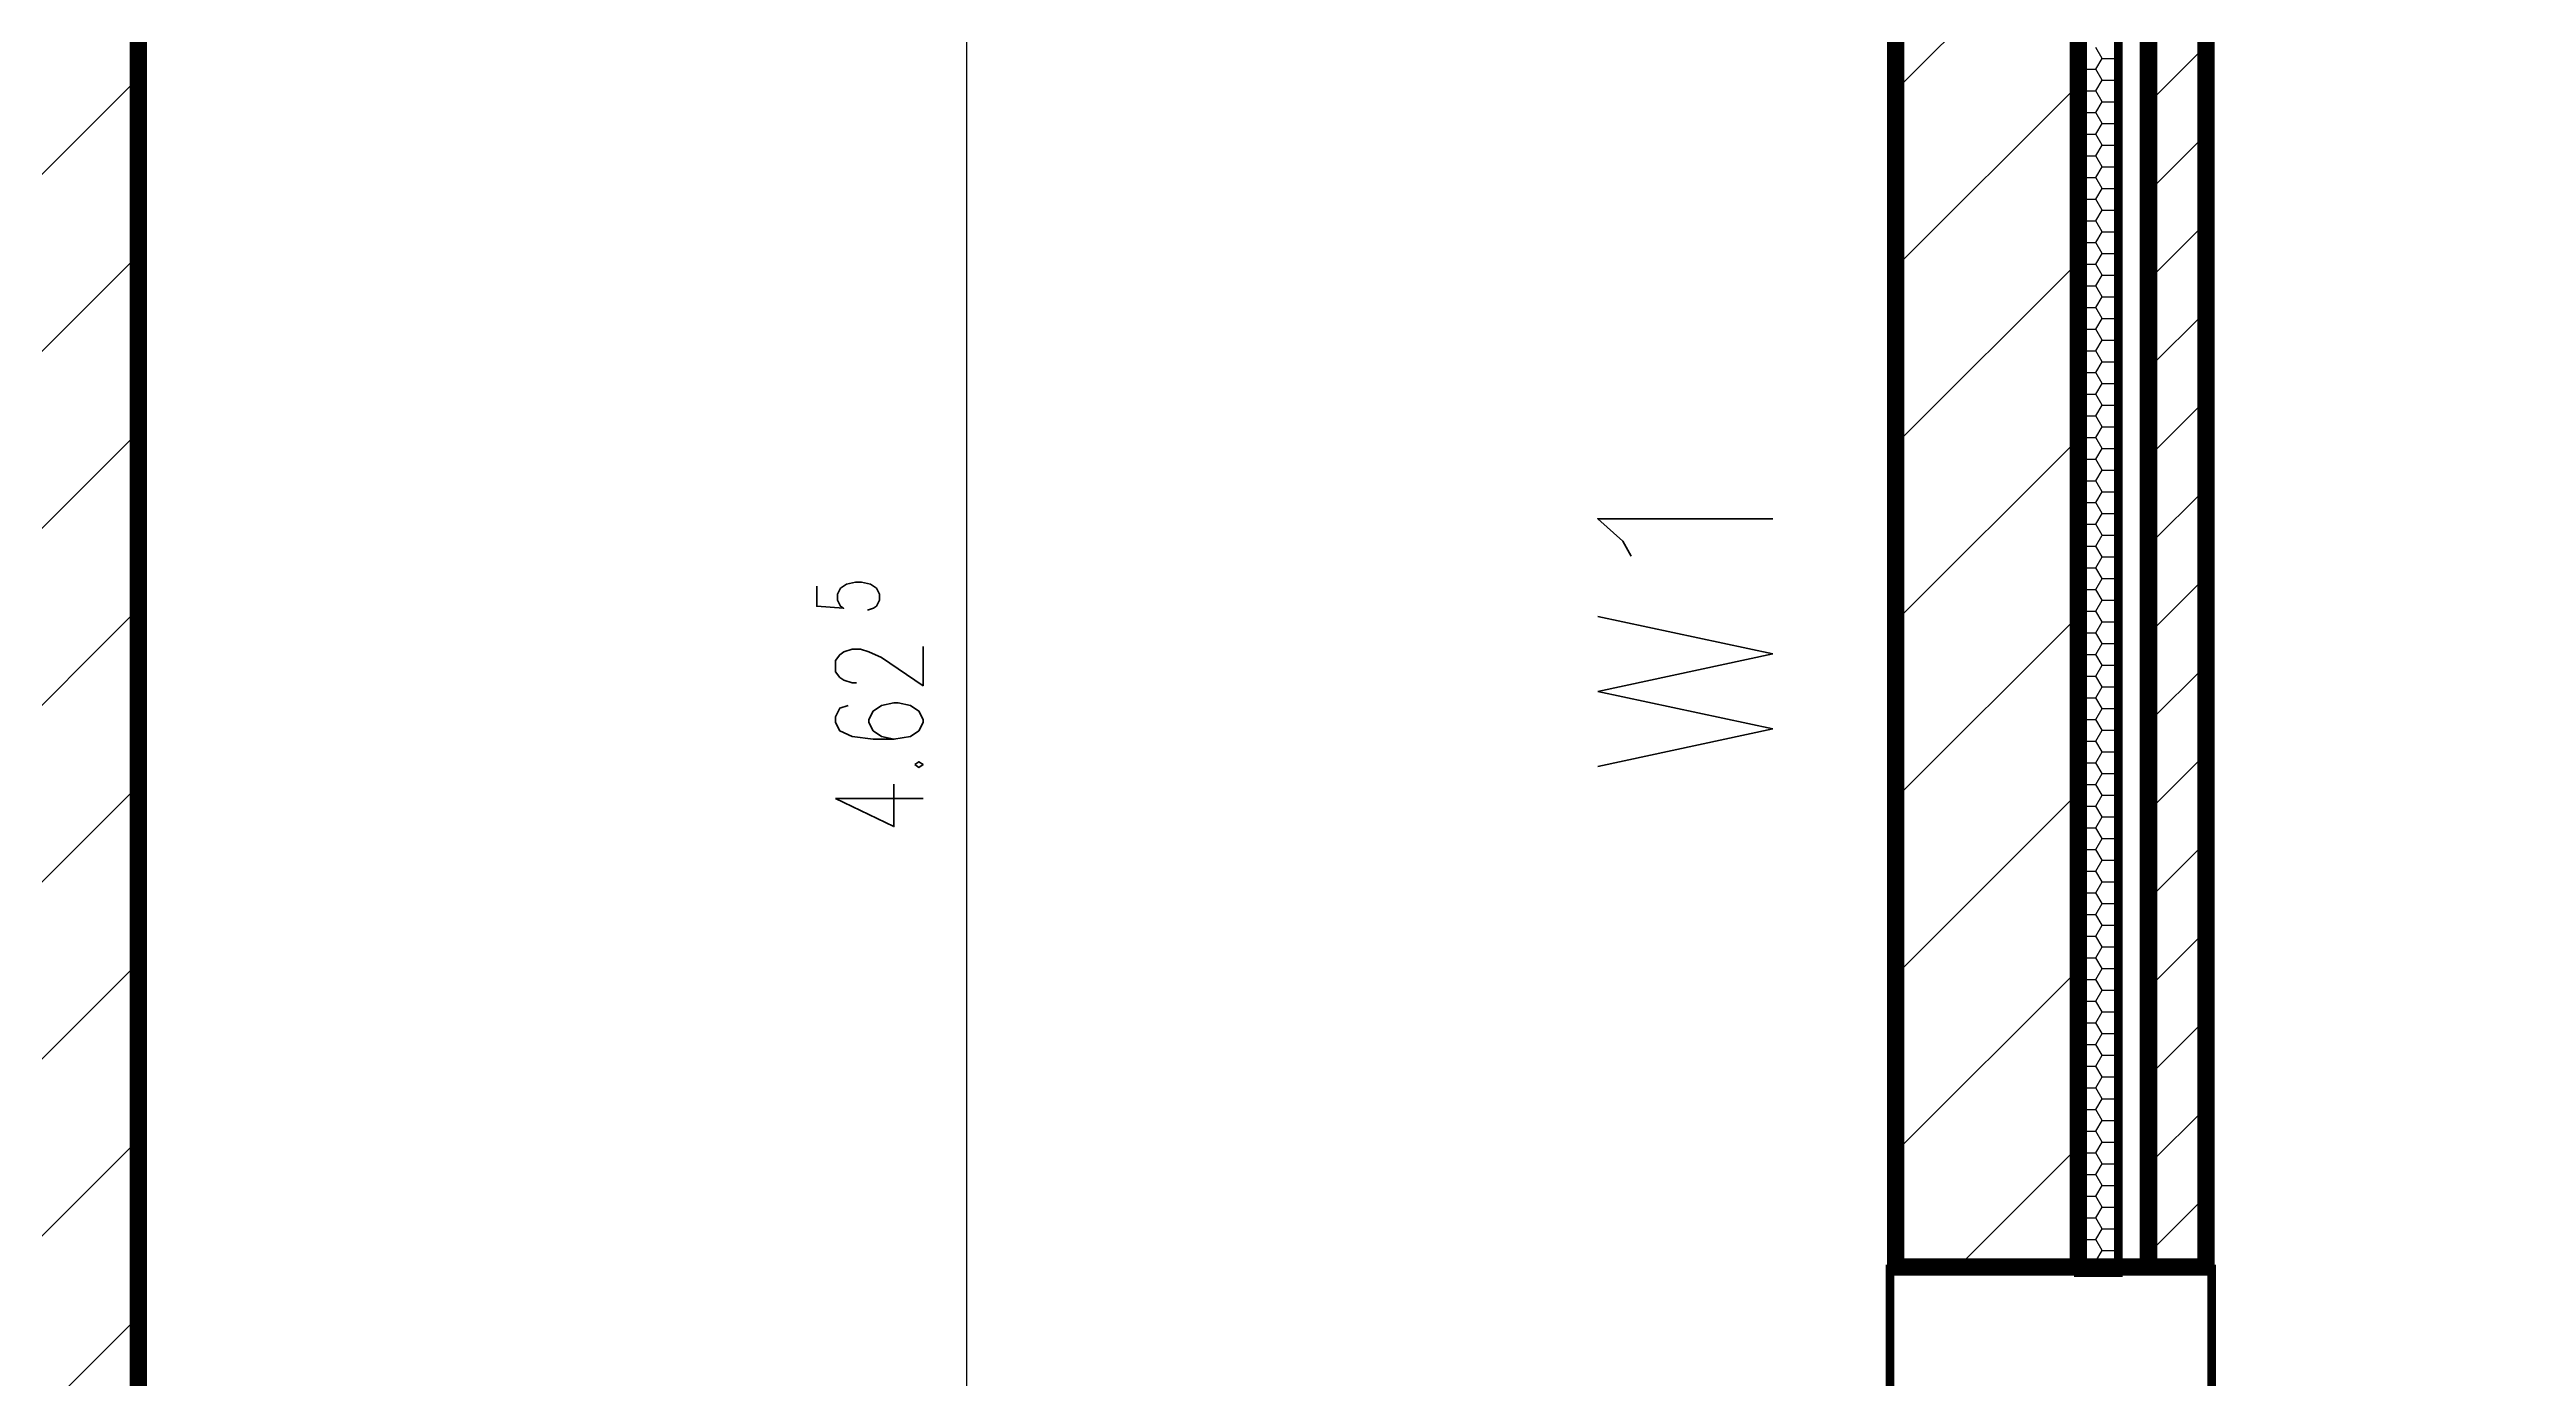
# Model space of a CAD drawing. Extents: x 0 to 42050, y 0 to 29700.
# Drawn here: x 22688 to 27635, y 18152 to 20807 of the extents above; entities that cross this region are included whole.
import ezdxf
from ezdxf.enums import TextEntityAlignment as Align

# ---------------------------------------------------------------- set-up
doc = ezdxf.new("R2010")
doc.units = 0
doc.header["$LTSCALE"] = 1000
doc.layers.get('0').update_dxf_attribs({"linetype": 'CONTINUOUS'})
doc.layers.get('DEFPOINTS').update_dxf_attribs({"linetype": 'CONTINUOUS'})
for name, color, linetype in [('BEMASSUNG', 3, 'CONTINUOUS'), ('DAEMMUNG', 6, 'CONTINUOUS'), ('FENSTER', 8, 'CONTINUOUS'), ('LEGENDE-70', 1, 'CONTINUOUS'), ('MAUERWERK', 7, 'CONTINUOUS'), ('SCHRAFFUR-DAEMMUNG', 6, 'CONTINUOUS'), ('SCHRAFFUR-MAUER', 7, 'CONTINUOUS'), ('SCHRAFFUR-VORMAUER', 7, 'CONTINUOUS'), ('VORSATZSCHALLE', 7, 'CONTINUOUS')]:
    doc.layers.add(name, color=color, linetype=linetype)
doc.styles.get("Standard").update_dxf_attribs({"font": 'TXT.SHX', "width": 0.75, "height": 175})
doc.styles.add('STANDART', font='TXT.SHX', dxfattribs={"width": 0.75, "height": 175})
doc.dimstyles.get("Standard").update_dxf_attribs({"dimtxt": 2.5, "dimasz": 2.5, "dimexe": 1.25, "dimexo": 0.625, "dimtad": 1, "dimcen": 2.5, "dimazin": 3, "dimtfac": 1, "dimtmove": 0, "dimatfit": 3})

# ---------------------------------------------------------------- blocks, each defined once
blk = doc.blocks.new('*X3')
at = {"color": 0}
for p, q in [((22500, 20386.038969), (22865, 20751.038969)), ((22500, 20032.485579), (22865, 20397.485579)), ((22500, 19678.932188), (22865, 20043.932188)), ((22500, 19325.378798), (22865, 19690.378798)), ((22500, 18971.825407), (22865, 19336.825407)), ((22500, 18618.272016), (22865, 18983.272016)), ((22500, 18264.718626), (22865, 18629.718626)), ((22500, 17911.165235), (22865, 18276.165235))]:
    blk.add_line(p, q, dxfattribs=at)
blk = doc.blocks.new('*X4')
at = {"color": 0}
for p, q in [((26375, 20725.505063), (26740, 21090.505063)), ((26375, 20371.951673), (26740, 20736.951673)), ((26375, 20018.398282), (26740, 20383.398282)), ((26375, 19664.844892), (26740, 20029.844892)), ((26375, 19311.291501), (26740, 19676.291501)), ((26375, 18957.73811), (26740, 19322.73811)), ((26375, 18604.18472), (26740, 18969.18472)), ((26499.368671, 18375), (26740, 18615.631329))]:
    blk.add_line(p, q, dxfattribs=at)
blk = doc.blocks.new('*X27')
at = {"color": 0}
for p, q in [((26880, 20700.174977), (26995, 20815.174977)), ((26880, 20523.398282), (26995, 20638.398282)), ((26880, 20346.621587), (26995, 20461.621587)), ((26880, 20169.844892), (26995, 20284.844892)), ((26880, 19993.068196), (26995, 20108.068196)), ((26880, 19816.291501), (26995, 19931.291501)), ((26880, 19639.514806), (26995, 19754.514806)), ((26880, 19462.73811), (26995, 19577.73811)), ((26880, 19285.961415), (26995, 19400.961415)), ((26880, 19109.18472), (26995, 19224.18472)), ((26880, 18932.408025), (26995, 19047.408025)), ((26880, 18755.631329), (26995, 18870.631329)), ((26880, 18578.854634), (26995, 18693.854634)), ((26880, 18402.077939), (26995, 18517.077939))]:
    blk.add_line(p, q, dxfattribs=at)
blk = doc.blocks.new('*X49')
at = {"color": 0}
for p, q in [((26740, 20794.118747), (26749.999951, 20811.439169)), ((26749.999907, 20768.137817), (26740, 20785.458163)), ((26787.499907, 20789.788452), (26774.999907, 20811.439087)), ((26774.99995, 20768.137899), (26787.49995, 20789.788534)), ((26787.5, 20789.788455), (26812.5, 20789.788455)), ((26820, 20776.797909), (26812.499907, 20789.788452)), ((26812.49995, 20789.788534), (26820, 20802.779001)), ((26740, 20750.817477), (26749.999951, 20768.137899)), ((26749.999907, 20724.836546), (26740, 20742.156893)), ((26750, 20768.13782), (26775, 20768.13782)), ((26787.499907, 20746.487181), (26774.999907, 20768.137817)), ((26774.99995, 20724.836629), (26787.49995, 20746.487264)), ((26787.5, 20746.487185), (26812.5, 20746.487185)), ((26820, 20733.496639), (26812.499907, 20746.487181)), ((26812.49995, 20746.487264), (26820, 20759.477731)), ((26740, 20707.516207), (26749.99995, 20724.836629)), ((26749.999907, 20681.535276), (26740, 20698.855623)), ((26740, 20664.214937), (26749.99995, 20681.535359)), ((26750, 20724.83655), (26775, 20724.83655)), ((26750, 20681.53528), (26775, 20681.53528)), ((26787.499907, 20703.185911), (26774.999907, 20724.836546)), ((26787.499907, 20659.884641), (26774.999907, 20681.535276)), ((26774.99995, 20681.535359), (26787.49995, 20703.185994)), ((26787.5, 20703.185915), (26812.5, 20703.185915)), ((26820, 20690.195369), (26812.499907, 20703.185911)), ((26812.49995, 20703.185994), (26820, 20716.176461)), ((26749.999907, 20638.234006), (26740, 20655.554353)), ((26740, 20620.913667), (26749.99995, 20638.234088)), ((26750, 20638.23401), (26775, 20638.23401)), ((26787.499907, 20616.583371), (26774.999907, 20638.234006)), ((26774.99995, 20638.234089), (26787.49995, 20659.884724)), ((26787.5, 20659.884645), (26812.5, 20659.884645)), ((26820, 20646.894099), (26812.499907, 20659.884641)), ((26812.49995, 20659.884724), (26820, 20672.875191)), ((26749.999907, 20594.932736), (26740, 20612.253083)), ((26740, 20577.612397), (26749.99995, 20594.932818)), ((26750, 20594.93274), (26775, 20594.93274)), ((26787.499907, 20573.282101), (26774.999907, 20594.932736)), ((26774.99995, 20594.932818), (26787.49995, 20616.583453)), ((26787.5, 20616.583375), (26812.5, 20616.583375)), ((26820, 20603.592829), (26812.499907, 20616.583371)), ((26812.49995, 20616.583454), (26820, 20629.573921)), ((26812.49995, 20573.282183), (26820, 20586.272651)), ((26749.999907, 20551.631466), (26740, 20568.951813)), ((26740, 20534.311127), (26749.99995, 20551.631548)), ((26750, 20551.63147), (26775, 20551.63147)), ((26787.499907, 20529.980831), (26774.999907, 20551.631466)), ((26774.99995, 20551.631548), (26787.49995, 20573.282183)), ((26787.5, 20573.282105), (26812.5, 20573.282105)), ((26820, 20560.291559), (26812.499907, 20573.282101)), ((26812.49995, 20529.980913), (26820, 20542.971381)), ((26749.999907, 20508.330196), (26740, 20525.650543)), ((26740, 20491.009857), (26749.99995, 20508.330278)), ((26750, 20508.3302), (26775, 20508.3302)), ((26787.499907, 20486.679561), (26774.999907, 20508.330196)), ((26774.99995, 20508.330278), (26787.49995, 20529.980913)), ((26774.99995, 20465.029008), (26787.49995, 20486.679643)), ((26787.5, 20529.980835), (26812.5, 20529.980835)), ((26787.5, 20486.679565), (26812.5, 20486.679565)), ((26820, 20516.990289), (26812.499907, 20529.980831)), ((26820, 20473.689019), (26812.499907, 20486.679561)), ((26812.49995, 20486.679643), (26820, 20499.670111)), ((26749.999907, 20465.028926), (26740, 20482.349273)), ((26740, 20447.708587), (26749.99995, 20465.029008)), ((26749.999908, 20421.727655), (26740, 20439.048003)), ((26750, 20465.02893), (26775, 20465.02893)), ((26787.499907, 20443.37829), (26774.999907, 20465.028926)), ((26774.99995, 20421.727738), (26787.49995, 20443.378373)), ((26787.5, 20443.378295), (26812.5, 20443.378295)), ((26820, 20430.387749), (26812.499907, 20443.37829)), ((26812.49995, 20443.378373), (26820, 20456.368841)), ((26740, 20404.407317), (26749.99995, 20421.727738)), ((26749.999908, 20378.426385), (26740, 20395.746733)), ((26750, 20421.72766), (26775, 20421.72766)), ((26787.499907, 20400.07702), (26774.999907, 20421.727655)), ((26774.99995, 20378.426468), (26787.49995, 20400.077103)), ((26787.5, 20400.077025), (26812.5, 20400.077025)), ((26820, 20387.086479), (26812.499907, 20400.07702)), ((26812.49995, 20400.077103), (26820, 20413.067571)), ((26740, 20361.106047), (26749.99995, 20378.426468)), ((26749.999908, 20335.125115), (26740, 20352.445463)), ((26740, 20317.804777), (26749.99995, 20335.125197)), ((26750, 20378.42639), (26775, 20378.42639)), ((26750, 20335.12512), (26775, 20335.12512)), ((26787.499908, 20356.77575), (26774.999908, 20378.426385)), ((26787.499908, 20313.47448), (26774.999908, 20335.125115)), ((26774.99995, 20335.125198), (26787.49995, 20356.775833)), ((26787.5, 20356.775755), (26812.5, 20356.775755)), ((26820, 20343.785209), (26812.499907, 20356.77575)), ((26812.49995, 20356.775833), (26820, 20369.766301)), ((26749.999908, 20291.823845), (26740, 20309.144193)), ((26740, 20274.503507), (26749.99995, 20291.823927)), ((26750, 20291.82385), (26775, 20291.82385)), ((26787.499908, 20270.17321), (26774.999908, 20291.823845)), ((26774.99995, 20291.823927), (26787.49995, 20313.474562)), ((26787.5, 20313.474485), (26812.5, 20313.474485)), ((26820, 20300.483939), (26812.499908, 20313.47448)), ((26812.499949, 20313.474563), (26820, 20326.465031)), ((26749.999908, 20248.522575), (26740, 20265.842923)), ((26740, 20231.202237), (26749.99995, 20248.522657)), ((26750, 20248.52258), (26775, 20248.52258)), ((26787.499908, 20226.87194), (26774.999908, 20248.522575)), ((26774.999949, 20248.522657), (26787.499949, 20270.173292)), ((26787.5, 20270.173215), (26812.5, 20270.173215)), ((26820, 20257.182669), (26812.499908, 20270.17321)), ((26812.499949, 20270.173292), (26820, 20283.163761)), ((26812.499949, 20226.872022), (26820, 20239.862491)), ((26749.999908, 20205.221305), (26740, 20222.541653)), ((26740, 20187.900967), (26749.999949, 20205.221387)), ((26750, 20205.22131), (26775, 20205.22131)), ((26787.499908, 20183.57067), (26774.999908, 20205.221305)), ((26774.999949, 20205.221387), (26787.499949, 20226.872022)), ((26787.5, 20226.871945), (26812.5, 20226.871945)), ((26820, 20213.881399), (26812.499908, 20226.87194)), ((26812.499949, 20183.570752), (26820, 20196.561221)), ((26749.999908, 20161.920035), (26740, 20179.240383)), ((26740, 20144.599697), (26749.999949, 20161.920117)), ((26750, 20161.92004), (26775, 20161.92004)), ((26787.499908, 20140.269399), (26774.999908, 20161.920035)), ((26774.999949, 20161.920117), (26787.499949, 20183.570752)), ((26774.999949, 20118.618847), (26787.499949, 20140.269482)), ((26787.5, 20183.570675), (26812.5, 20183.570675)), ((26787.5, 20140.269405), (26812.5, 20140.269405)), ((26820, 20170.580129), (26812.499908, 20183.57067)), ((26820, 20127.278859), (26812.499908, 20140.269399)), ((26812.499949, 20140.269482), (26820, 20153.259951)), ((26749.999908, 20118.618764), (26740, 20135.939113)), ((26740, 20101.298427), (26749.999949, 20118.618847)), ((26749.999908, 20075.317494), (26740, 20092.637843)), ((26750, 20118.61877), (26775, 20118.61877)), ((26787.499908, 20096.968129), (26774.999908, 20118.618764)), ((26774.999949, 20075.317577), (26787.499949, 20096.968212)), ((26787.5, 20096.968135), (26812.5, 20096.968135)), ((26820, 20083.977589), (26812.499908, 20096.968129)), ((26812.499949, 20096.968212), (26820, 20109.958681)), ((26740, 20057.997157), (26749.999949, 20075.317577)), ((26749.999908, 20032.016224), (26740, 20049.336573)), ((26750, 20075.3175), (26775, 20075.3175)), ((26787.499908, 20053.666859), (26774.999908, 20075.317494)), ((26774.999949, 20032.016307), (26787.499949, 20053.666942)), ((26787.5, 20053.666865), (26812.5, 20053.666865)), ((26820, 20040.676319), (26812.499908, 20053.666859)), ((26812.499949, 20053.666942), (26820, 20066.657411)), ((26740, 20014.695887), (26749.999949, 20032.016306)), ((26749.999908, 19988.714954), (26740, 20006.035303)), ((26740, 19971.394617), (26749.999949, 19988.715036)), ((26750, 20032.01623), (26775, 20032.01623)), ((26750, 19988.71496), (26775, 19988.71496)), ((26787.499908, 20010.365589), (26774.999908, 20032.016224)), ((26787.499908, 19967.064319), (26774.999908, 19988.714954)), ((26774.999949, 19988.715036), (26787.499949, 20010.365671)), ((26787.5, 20010.365595), (26812.5, 20010.365595)), ((26820, 19997.375049), (26812.499908, 20010.365589)), ((26812.499949, 20010.365672), (26820, 20023.356141)), ((26749.999908, 19945.413684), (26740, 19962.734033)), ((26740, 19928.093347), (26749.999949, 19945.413766)), ((26750, 19945.41369), (26775, 19945.41369)), ((26787.499908, 19923.763049), (26774.999908, 19945.413684)), ((26774.999949, 19945.413766), (26787.499949, 19967.064401)), ((26787.5, 19967.064325), (26812.5, 19967.064325)), ((26820, 19954.073779), (26812.499908, 19967.064319)), ((26812.499949, 19967.064401), (26820, 19980.054871)), ((26749.999909, 19902.112414), (26740, 19919.432763)), ((26740, 19884.792077), (26749.999949, 19902.112496)), ((26750, 19902.11242), (26775, 19902.11242)), ((26787.499908, 19880.461779), (26774.999908, 19902.112414)), ((26774.999949, 19902.112496), (26787.499949, 19923.763131)), ((26787.5, 19923.763055), (26812.5, 19923.763055)), ((26820, 19910.772509), (26812.499908, 19923.763049)), ((26812.499949, 19923.763131), (26820, 19936.753601)), ((26812.499949, 19880.461861), (26820, 19893.452331)), ((26749.999909, 19858.811144), (26740, 19876.131493)), ((26740, 19841.490807), (26749.999949, 19858.811226)), ((26750, 19858.81115), (26775, 19858.81115)), ((26787.499909, 19837.160508), (26774.999909, 19858.811144)), ((26774.999949, 19858.811226), (26787.499949, 19880.461861)), ((26787.5, 19880.461785), (26812.5, 19880.461785)), ((26820, 19867.471239), (26812.499908, 19880.461779)), ((26812.499949, 19837.160591), (26820, 19850.151061)), ((26749.999909, 19815.509873), (26740, 19832.830223)), ((26740, 19798.189537), (26749.999949, 19815.509956)), ((26750, 19815.50988), (26775, 19815.50988)), ((26787.499909, 19793.859238), (26774.999909, 19815.509873)), ((26774.999949, 19815.509956), (26787.499949, 19837.160591)), ((26774.999949, 19772.208686), (26787.499949, 19793.859321)), ((26787.5, 19837.160515), (26812.5, 19837.160515)), ((26787.5, 19793.859245), (26812.5, 19793.859245)), ((26820, 19824.169969), (26812.499908, 19837.160508)), ((26820, 19780.868699), (26812.499909, 19793.859238)), ((26812.499948, 19793.859321), (26820, 19806.849791)), ((26749.999909, 19772.208603), (26740, 19789.528953)), ((26740, 19754.888267), (26749.999949, 19772.208686)), ((26749.999909, 19728.907333), (26740, 19746.227683)), ((26750, 19772.20861), (26775, 19772.20861)), ((26787.499909, 19750.557968), (26774.999909, 19772.208603)), ((26774.999948, 19728.907416), (26787.499948, 19750.558051)), ((26787.5, 19750.557975), (26812.5, 19750.557975)), ((26820, 19737.567429), (26812.499909, 19750.557968)), ((26812.499948, 19750.558051), (26820, 19763.548521)), ((26740, 19711.586997), (26749.999949, 19728.907415)), ((26749.999909, 19685.606063), (26740, 19702.926413)), ((26750, 19728.90734), (26775, 19728.90734)), ((26787.499909, 19707.256698), (26774.999909, 19728.907333)), ((26774.999948, 19685.606145), (26787.499948, 19707.25678)), ((26787.5, 19707.256705), (26812.5, 19707.256705)), ((26820, 19694.266159), (26812.499909, 19707.256698)), ((26812.499948, 19707.256781), (26820, 19720.247251)), ((26740, 19668.285727), (26749.999948, 19685.606145)), ((26749.999909, 19642.304793), (26740, 19659.625143)), ((26740, 19624.984457), (26749.999948, 19642.304875)), ((26750, 19685.60607), (26775, 19685.60607)), ((26750, 19642.3048), (26775, 19642.3048)), ((26787.499909, 19663.955428), (26774.999909, 19685.606063)), ((26787.499909, 19620.654158), (26774.999909, 19642.304793)), ((26774.999948, 19642.304875), (26787.499948, 19663.95551)), ((26787.5, 19663.955435), (26812.5, 19663.955435)), ((26820, 19650.964889), (26812.499909, 19663.955428)), ((26812.499948, 19663.95551), (26820, 19676.945981)), ((26749.999909, 19599.003523), (26740, 19616.323873)), ((26740, 19581.683187), (26749.999948, 19599.003605)), ((26750, 19599.00353), (26775, 19599.00353)), ((26787.499909, 19577.352888), (26774.999909, 19599.003523)), ((26774.999948, 19599.003605), (26787.499948, 19620.65424)), ((26787.5, 19620.654165), (26812.5, 19620.654165)), ((26820, 19607.663619), (26812.499909, 19620.654158)), ((26812.499948, 19620.65424), (26820, 19633.644711)), ((26749.999909, 19555.702253), (26740, 19573.022603)), ((26740, 19538.381917), (26749.999948, 19555.702335)), ((26750, 19555.70226), (26775, 19555.70226)), ((26787.499909, 19534.051617), (26774.999909, 19555.702253)), ((26774.999948, 19555.702335), (26787.499948, 19577.35297)), ((26787.5, 19577.352895), (26812.5, 19577.352895)), ((26820, 19564.362349), (26812.499909, 19577.352888)), ((26812.499948, 19577.35297), (26820, 19590.343441)), ((26812.499948, 19534.0517), (26820, 19547.042171)), ((26749.999909, 19512.400982), (26740, 19529.721333)), ((26740, 19495.080647), (26749.999948, 19512.401065)), ((26750, 19512.40099), (26775, 19512.40099)), ((26787.499909, 19490.750347), (26774.999909, 19512.400982)), ((26774.999948, 19512.401065), (26787.499948, 19534.0517)), ((26787.5, 19534.051625), (26812.5, 19534.051625)), ((26820, 19521.061079), (26812.499909, 19534.051617)), ((26812.499948, 19490.75043), (26820, 19503.740901)), ((26749.999909, 19469.099712), (26740, 19486.420063)), ((26740, 19451.779377), (26749.999948, 19469.099795)), ((26750, 19469.09972), (26775, 19469.09972)), ((26787.499909, 19447.449077), (26774.999909, 19469.099712)), ((26774.999948, 19469.099795), (26787.499948, 19490.75043)), ((26774.999948, 19425.798525), (26787.499948, 19447.44916)), ((26787.5, 19490.750355), (26812.5, 19490.750355)), ((26787.5, 19447.449085), (26812.5, 19447.449085)), ((26820, 19477.759809), (26812.499909, 19490.750347)), ((26820, 19434.458539), (26812.499909, 19447.449077)), ((26812.499948, 19447.44916), (26820, 19460.439631)), ((26749.999909, 19425.798442), (26740, 19443.118793)), ((26740, 19408.478107), (26749.999948, 19425.798525)), ((26749.99991, 19382.497172), (26740, 19399.817523)), ((26750, 19425.79845), (26775, 19425.79845)), ((26787.499909, 19404.147807), (26774.999909, 19425.798442)), ((26774.999948, 19382.497254), (26787.499948, 19404.14789)), ((26787.5, 19404.147815), (26812.5, 19404.147815)), ((26820, 19391.157269), (26812.499909, 19404.147807)), ((26812.499948, 19404.14789), (26820, 19417.138361)), ((26740, 19365.176837), (26749.999948, 19382.497254)), ((26749.99991, 19339.195902), (26740, 19356.516253)), ((26750, 19382.49718), (26775, 19382.49718)), ((26787.499909, 19360.846537), (26774.999909, 19382.497172)), ((26774.999948, 19339.195984), (26787.499948, 19360.846619)), ((26787.5, 19360.846545), (26812.5, 19360.846545)), ((26820, 19347.855999), (26812.499909, 19360.846537)), ((26812.499948, 19360.846619), (26820, 19373.837091)), ((26740, 19321.875567), (26749.999948, 19339.195984)), ((26749.99991, 19295.894632), (26740, 19313.214983)), ((26740, 19278.574297), (26749.999948, 19295.894714)), ((26750, 19339.19591), (26775, 19339.19591)), ((26750, 19295.89464), (26775, 19295.89464)), ((26787.49991, 19317.545267), (26774.99991, 19339.195902)), ((26787.49991, 19274.243997), (26774.99991, 19295.894632)), ((26774.999948, 19295.894714), (26787.499948, 19317.545349)), ((26787.5, 19317.545275), (26812.5, 19317.545275)), ((26820, 19304.554729), (26812.499909, 19317.545267)), ((26812.499948, 19317.545349), (26820, 19330.535821)), ((26749.99991, 19252.593362), (26740, 19269.913713)), ((26740, 19235.273027), (26749.999948, 19252.593444)), ((26750, 19252.59337), (26775, 19252.59337)), ((26787.49991, 19230.942726), (26774.99991, 19252.593362)), ((26774.999948, 19252.593444), (26787.499948, 19274.244079)), ((26787.5, 19274.244005), (26812.5, 19274.244005)), ((26820, 19261.253459), (26812.49991, 19274.243997)), ((26812.499947, 19274.244079), (26820, 19287.234551)), ((26749.99991, 19209.292091), (26740, 19226.612443)), ((26740, 19191.971757), (26749.999948, 19209.292174)), ((26750, 19209.2921), (26775, 19209.2921)), ((26787.49991, 19187.641456), (26774.99991, 19209.292091)), ((26774.999947, 19209.292174), (26787.499947, 19230.942809)), ((26787.5, 19230.942735), (26812.5, 19230.942735)), ((26820, 19217.952189), (26812.49991, 19230.942726)), ((26812.499947, 19230.942809), (26820, 19243.933281)), ((26812.499947, 19187.641539), (26820, 19200.632011)), ((26749.99991, 19165.990821), (26740, 19183.311173)), ((26740, 19148.670487), (26749.999947, 19165.990904)), ((26750, 19165.99083), (26775, 19165.99083)), ((26787.49991, 19144.340186), (26774.99991, 19165.990821)), ((26774.999947, 19165.990904), (26787.499947, 19187.641539)), ((26787.5, 19187.641465), (26812.5, 19187.641465)), ((26820, 19174.650919), (26812.49991, 19187.641456)), ((26812.499947, 19144.340269), (26820, 19157.330741)), ((26749.99991, 19122.689551), (26740, 19140.009903)), ((26740, 19105.369217), (26749.999947, 19122.689634)), ((26750, 19122.68956), (26775, 19122.68956)), ((26787.49991, 19101.038916), (26774.99991, 19122.689551)), ((26774.999947, 19122.689634), (26787.499947, 19144.340269)), ((26774.999947, 19079.388363), (26787.499947, 19101.038999)), ((26787.5, 19144.340195), (26812.5, 19144.340195)), ((26787.5, 19101.038925), (26812.5, 19101.038925)), ((26820, 19131.349649), (26812.49991, 19144.340186)), ((26820, 19088.048379), (26812.49991, 19101.038916)), ((26812.499947, 19101.038999), (26820, 19114.029471)), ((26749.99991, 19079.388281), (26740, 19096.708633)), ((26740, 19062.067947), (26749.999947, 19079.388363)), ((26749.99991, 19036.087011), (26740, 19053.407363)), ((26750, 19079.38829), (26775, 19079.38829)), ((26787.49991, 19057.737646), (26774.99991, 19079.388281)), ((26774.999947, 19036.087093), (26787.499947, 19057.737728)), ((26787.5, 19057.737655), (26812.5, 19057.737655)), ((26820, 19044.747109), (26812.49991, 19057.737646)), ((26812.499947, 19057.737728), (26820, 19070.728201)), ((26740, 19018.766677), (26749.999947, 19036.087093)), ((26749.99991, 18992.785741), (26740, 19010.106093)), ((26750, 19036.08702), (26775, 19036.08702)), ((26787.49991, 19014.436376), (26774.99991, 19036.087011)), ((26774.999947, 18992.785823), (26787.499947, 19014.436458)), ((26787.5, 19014.436385), (26812.5, 19014.436385)), ((26820, 19001.445839), (26812.49991, 19014.436376)), ((26812.499947, 19014.436458), (26820, 19027.426931)), ((26740, 18975.465407), (26749.999947, 18992.785823)), ((26749.99991, 18949.484471), (26740, 18966.804823)), ((26740, 18932.164137), (26749.999947, 18949.484553)), ((26750, 18992.78575), (26775, 18992.78575)), ((26750, 18949.48448), (26775, 18949.48448)), ((26787.49991, 18971.135106), (26774.99991, 18992.785741)), ((26787.49991, 18927.833835), (26774.99991, 18949.484471)), ((26774.999947, 18949.484553), (26787.499947, 18971.135188)), ((26787.5, 18971.135115), (26812.5, 18971.135115)), ((26820, 18958.144569), (26812.49991, 18971.135106)), ((26812.499947, 18971.135188), (26820, 18984.125661)), ((26749.99991, 18906.1832), (26740, 18923.503553)), ((26740, 18888.862867), (26749.999947, 18906.183283)), ((26750, 18906.18321), (26775, 18906.18321)), ((26787.49991, 18884.532565), (26774.99991, 18906.1832)), ((26774.999947, 18906.183283), (26787.499947, 18927.833918)), ((26787.5, 18927.833845), (26812.5, 18927.833845)), ((26820, 18914.843299), (26812.49991, 18927.833835)), ((26812.499947, 18927.833918), (26820, 18940.824391)), ((26749.999911, 18862.88193), (26740, 18880.202283)), ((26740, 18845.561597), (26749.999947, 18862.882013)), ((26750, 18862.88194), (26775, 18862.88194)), ((26787.49991, 18841.231295), (26774.99991, 18862.88193)), ((26774.999947, 18862.882013), (26787.499947, 18884.532648)), ((26787.5, 18884.532575), (26812.5, 18884.532575)), ((26820, 18871.542029), (26812.49991, 18884.532565)), ((26812.499947, 18884.532648), (26820, 18897.523121)), ((26812.499947, 18841.231378), (26820, 18854.221851)), ((26749.999911, 18819.58066), (26740, 18836.901013)), ((26740, 18802.260327), (26749.999947, 18819.580743)), ((26750, 18819.58067), (26775, 18819.58067)), ((26787.499911, 18797.930025), (26774.999911, 18819.58066)), ((26774.999947, 18819.580743), (26787.499947, 18841.231378)), ((26787.5, 18841.231305), (26812.5, 18841.231305)), ((26820, 18828.240759), (26812.49991, 18841.231295)), ((26812.499947, 18797.930108), (26820, 18810.920581)), ((26749.999911, 18776.27939), (26740, 18793.599743)), ((26740, 18758.959057), (26749.999947, 18776.279472)), ((26750, 18776.2794), (26775, 18776.2794)), ((26787.499911, 18754.628755), (26774.999911, 18776.27939)), ((26774.999947, 18776.279472), (26787.499947, 18797.930108)), ((26774.999947, 18732.978202), (26787.499947, 18754.628837)), ((26787.5, 18797.930035), (26812.5, 18797.930035)), ((26787.5, 18754.628765), (26812.5, 18754.628765)), ((26820, 18784.939489), (26812.49991, 18797.930025)), ((26820, 18741.638219), (26812.499911, 18754.628755)), ((26812.499946, 18754.628837), (26820, 18767.619311)), ((26749.999911, 18732.97812), (26740, 18750.298473)), ((26740, 18715.657787), (26749.999947, 18732.978202)), ((26749.999911, 18689.67685), (26740, 18706.997203)), ((26750, 18732.97813), (26775, 18732.97813)), ((26787.499911, 18711.327485), (26774.999911, 18732.97812)), ((26774.999946, 18689.676932), (26787.499946, 18711.327567)), ((26787.5, 18711.327495), (26812.5, 18711.327495)), ((26820, 18698.336949), (26812.499911, 18711.327485)), ((26812.499946, 18711.327567), (26820, 18724.318041)), ((26740, 18672.356517), (26749.999947, 18689.676932)), ((26749.999911, 18646.37558), (26740, 18663.695933)), ((26750, 18689.67686), (26775, 18689.67686)), ((26787.499911, 18668.026215), (26774.999911, 18689.67685)), ((26774.999946, 18646.375662), (26787.499946, 18668.026297)), ((26787.5, 18668.026225), (26812.5, 18668.026225)), ((26820, 18655.035679), (26812.499911, 18668.026215)), ((26812.499946, 18668.026297), (26820, 18681.016771)), ((26740, 18629.055247), (26749.999946, 18646.375662)), ((26749.999911, 18603.074309), (26740, 18620.394663)), ((26740, 18585.753977), (26749.999946, 18603.074392)), ((26750, 18646.37559), (26775, 18646.37559)), ((26750, 18603.07432), (26775, 18603.07432)), ((26787.499911, 18624.724944), (26774.999911, 18646.37558)), ((26787.499911, 18581.423674), (26774.999911, 18603.074309)), ((26774.999946, 18603.074392), (26787.499946, 18624.725027)), ((26787.5, 18624.724955), (26812.5, 18624.724955)), ((26820, 18611.734409), (26812.499911, 18624.724944)), ((26812.499946, 18624.725027), (26820, 18637.715501)), ((26749.999911, 18559.773039), (26740, 18577.093393)), ((26740, 18542.452707), (26749.999946, 18559.773122)), ((26750, 18559.77305), (26775, 18559.77305)), ((26787.499911, 18538.122404), (26774.999911, 18559.773039)), ((26774.999946, 18559.773122), (26787.499946, 18581.423757)), ((26787.5, 18581.423685), (26812.5, 18581.423685)), ((26820, 18568.433139), (26812.499911, 18581.423674)), ((26812.499946, 18581.423757), (26820, 18594.414231)), ((26749.999911, 18516.471769), (26740, 18533.792123)), ((26740, 18499.151437), (26749.999946, 18516.471852)), ((26750, 18516.47178), (26775, 18516.47178)), ((26787.499911, 18494.821134), (26774.999911, 18516.471769)), ((26774.999946, 18516.471852), (26787.499946, 18538.122487)), ((26787.5, 18538.122415), (26812.5, 18538.122415)), ((26820, 18525.131869), (26812.499911, 18538.122404)), ((26812.499946, 18538.122487), (26820, 18551.112961)), ((26812.499946, 18494.821217), (26820, 18507.811691)), ((26749.999911, 18473.170499), (26740, 18490.490853)), ((26740, 18455.850167), (26749.999946, 18473.170581)), ((26750, 18473.17051), (26775, 18473.17051)), ((26787.499911, 18451.519864), (26774.999911, 18473.170499)), ((26774.999946, 18473.170581), (26787.499946, 18494.821217)), ((26787.5, 18494.821145), (26812.5, 18494.821145)), ((26820, 18481.830599), (26812.499911, 18494.821134)), ((26812.499946, 18451.519946), (26820, 18464.510421)), ((26749.999911, 18429.869229), (26740, 18447.189583)), ((26740, 18412.548897), (26749.999946, 18429.869311)), ((26750, 18429.86924), (26775, 18429.86924)), ((26787.499911, 18408.218594), (26774.999911, 18429.869229)), ((26774.999946, 18429.869311), (26787.499946, 18451.519946)), ((26774.999946, 18386.568041), (26787.499946, 18408.218676)), ((26787.5, 18451.519875), (26812.5, 18451.519875)), ((26787.5, 18408.218605), (26812.5, 18408.218605)), ((26820, 18438.529329), (26812.499911, 18451.519864)), ((26820, 18395.228059), (26812.499911, 18408.218594)), ((26812.499946, 18408.218676), (26820, 18421.209151)), ((26749.999911, 18386.567959), (26740, 18403.888313)), ((26740, 18369.247627), (26749.999946, 18386.568041)), ((26750, 18386.56797), (26775, 18386.56797)), ((26787.499911, 18364.917324), (26774.999911, 18386.567959)), ((26786.825944, 18363.75), (26787.499946, 18364.917406)), ((26787.5, 18364.917335), (26812.5, 18364.917335)), ((26813.173866, 18363.75), (26812.499911, 18364.917324)), ((26812.499946, 18364.917406), (26820, 18377.907881))]:
    blk.add_line(p, q, dxfattribs=at)
blk = doc.blocks.new('MASSHILFSLINIE')
for points in [[(0, -350), (0, 350)], [(0, 0), (53.033009, 53.033009)], [(-150, 0), (150, 0)], [(0, 0), (-53.033009, -53.033009)]]:
    blk.add_lwpolyline(points)
blk = doc.blocks.new('*D107')
at = {"color": 0, "linetype": 'BYBLOCK'}
blk.add_line((24520, 17131), (24520, 21739), dxfattribs=at)
at = {"layer": 'DEFPOINTS', "color": 0, "linetype": 'BYBLOCK'}
for p in [(23355, 21740), (24520, 21740), (22845, 17130)]:
    blk.add_point(p, dxfattribs=at)
at = {"color": 0, "linetype": 'BYBLOCK'}
for p, rotation in [((24520, 21740), 90), ((24520, 17130), 270)]:
    blk.add_blockref('MASSHILFSLINIE', p, dxfattribs=dict(at, rotation=rotation))
at = {"color": 0, "linetype": 'BYBLOCK', "style": 'STANDART', "width": 0.75}
blk.add_text('4.62', height=175, rotation=90, dxfattribs=at).set_placement((24345, 19435), align=Align.MIDDLE_CENTER)
blk = doc.blocks.new('*D111')
at = {"color": 0, "linetype": 'BYBLOCK'}
blk.add_line((28240, 17731), (28240, 18384), dxfattribs=at)
at = {"layer": 'DEFPOINTS', "color": 0, "linetype": 'BYBLOCK'}
for p in [(26720, 18385), (28240, 18385), (26725, 17730)]:
    blk.add_point(p, dxfattribs=at)
at = {"color": 0, "linetype": 'BYBLOCK'}
for p, rotation in [((28240, 18385), 90), ((28240, 17730), 270)]:
    blk.add_blockref('MASSHILFSLINIE', p, dxfattribs=dict(at, rotation=rotation))
at = {"color": 0, "linetype": 'BYBLOCK', "style": 'STANDART', "width": 0.75}
blk.add_text('63', height=175, rotation=90, dxfattribs=at).set_placement((28065, 18057.5), align=Align.MIDDLE_CENTER)
blk = doc.blocks.new('*D112')
at = {"color": 0, "linetype": 'BYBLOCK'}
blk.add_line((28240, 18386), (28240, 22114), dxfattribs=at)
at = {"layer": 'DEFPOINTS', "color": 0, "linetype": 'BYBLOCK'}
for p in [(26725, 22115), (28240, 22115), (26720, 18385)]:
    blk.add_point(p, dxfattribs=at)
at = {"color": 0, "linetype": 'BYBLOCK'}
for p, rotation in [((28240, 22115), 90), ((28240, 18385), 270)]:
    blk.add_blockref('MASSHILFSLINIE', p, dxfattribs=dict(at, rotation=rotation))
at = {"color": 0, "linetype": 'BYBLOCK', "style": 'STANDART', "width": 0.75}
blk.add_text('3.74', height=175, rotation=90, dxfattribs=at).set_placement((28065, 20250), align=Align.MIDDLE_CENTER)
blk = doc.blocks.new('*D116')
at = {"color": 0, "linetype": 'BYBLOCK'}
blk.add_line((28940, 15996), (28940, 21744), dxfattribs=at)
at = {"layer": 'DEFPOINTS', "color": 0, "linetype": 'BYBLOCK'}
for p in [(26370, 21745), (28940, 21745), (26365, 15995)]:
    blk.add_point(p, dxfattribs=at)
at = {"color": 0, "linetype": 'BYBLOCK'}
for p, rotation in [((28940, 21745), 90), ((28940, 15995), 270)]:
    blk.add_blockref('MASSHILFSLINIE', p, dxfattribs=dict(at, rotation=rotation))
at = {"color": 0, "linetype": 'BYBLOCK', "style": 'STANDART', "width": 0.75}
blk.add_text('5.76', height=175, rotation=90, dxfattribs=at).set_placement((28765, 18870), align=Align.MIDDLE_CENTER)
blk = doc.blocks.new('*D118')
at = {"color": 0, "linetype": 'BYBLOCK'}
blk.add_line((29640, 9256), (29640, 22114), dxfattribs=at)
at = {"layer": 'DEFPOINTS', "color": 0, "linetype": 'BYBLOCK'}
for p in [(26720, 22115), (29640, 22115), (26720, 9255)]:
    blk.add_point(p, dxfattribs=at)
at = {"color": 0, "linetype": 'BYBLOCK'}
for p, rotation in [((29640, 22115), 90), ((29640, 9255), 270)]:
    blk.add_blockref('MASSHILFSLINIE', p, dxfattribs=dict(at, rotation=rotation))
at = {"color": 0, "linetype": 'BYBLOCK', "style": 'STANDART', "width": 0.75}
blk.add_text('12.86', height=175, rotation=90, dxfattribs=at).set_placement((29465, 15685), align=Align.MIDDLE_CENTER)

msp = doc.modelspace()

# ---------------------------------------------------------------- linework, layer by layer
at = {"layer": 'DAEMMUNG', "const_width": 17.5}
msp.add_lwpolyline([(26820, 22195), (26820, 18443.75), (26820, 18363.75), (26740, 18363.75), (26740, 22115), (25238.75, 22115), (25238.75, 22195)], close=True, dxfattribs=at)
at = {"layer": 'FENSTER'}
for points, const_width in [([(26363.699375, 18380), (26363.699375, 17720)], 17.5), ([(26717.517718, 18375.099979), (26865.113764, 18375)], 35), ([(27006.264517, 18380), (27006.264517, 17720)], 17.5)]:
    msp.add_lwpolyline(points, dxfattribs=dict(at, const_width=const_width))
at = {"layer": 'MAUERWERK', "const_width": 35}
for points in [[(23365, 22115), (19750, 22115), (19750, 21750), (22500, 21750), (22500, 17125), (22865, 17125), (22865, 21750), (23365, 21750)], [(25250, 22115), (25250, 21750), (26375, 21750), (26375, 18375), (26740, 18375), (26740, 22115)]]:
    msp.add_lwpolyline(points, close=True, dxfattribs=at)
at = {"layer": 'VORSATZSCHALLE', "const_width": 35}
msp.add_lwpolyline([(26880, 18375), (26995, 18375), (26995, 22370), (25250, 22370), (25250, 22255), (26880, 22255)], close=True, dxfattribs=at)

# ---------------------------------------------------------------- block references
at = {"layer": 'SCHRAFFUR-DAEMMUNG'}
msp.add_blockref('*X49', (0, 0), dxfattribs=at)
at = {"layer": 'SCHRAFFUR-MAUER'}
for name in ['*X3', '*X4']:
    msp.add_blockref(name, (0, 0), dxfattribs=at)
at = {"layer": 'SCHRAFFUR-VORMAUER'}
msp.add_blockref('*X27', (0, 0), dxfattribs=at)

# ---------------------------------------------------------------- texts
at = {"layer": 'BEMASSUNG', "style": 'STANDART', "width": 0.75}
msp.add_text('5', height=125, rotation=90, dxfattribs=at).set_placement((24345, 19675))
at = {"layer": 'LEGENDE-70'}
msp.add_text('W1', height=350, rotation=90, dxfattribs=at).set_placement((26130, 19345))

# ---------------------------------------------------------------- dimensions: what is measured, and where the dimension line sits
at = {"layer": 'BEMASSUNG'}
for base, p1, p2, text, picture, middle in [((28240, 22115), (26720, 18385), (26725, 22115), '3.74', '*D112', (28065, 20250)), ((29640, 22115), (26720, 9255), (26720, 22115), '12.86', '*D118', (29465, 15685)), ((24520, 21740), (22845, 17130), (23355, 21740), '4.62', '*D107', (24345, 19435)), ((28940, 21745), (26365, 15995), (26370, 21745), '5.76', '*D116', (28765, 18870)), ((28240, 18385), (26725, 17730), (26720, 18385), '63', '*D111', (28065, 18057.5))]:
    dim = msp.add_linear_dim(base=base, p1=p1, p2=p2, angle=90, text=text, dimstyle='Standard', dxfattribs=at)
    dim.commit()
    dim.dimension.update_dxf_attribs({"geometry": picture, "text_midpoint": middle})

doc.saveas('drawing.dxf')
